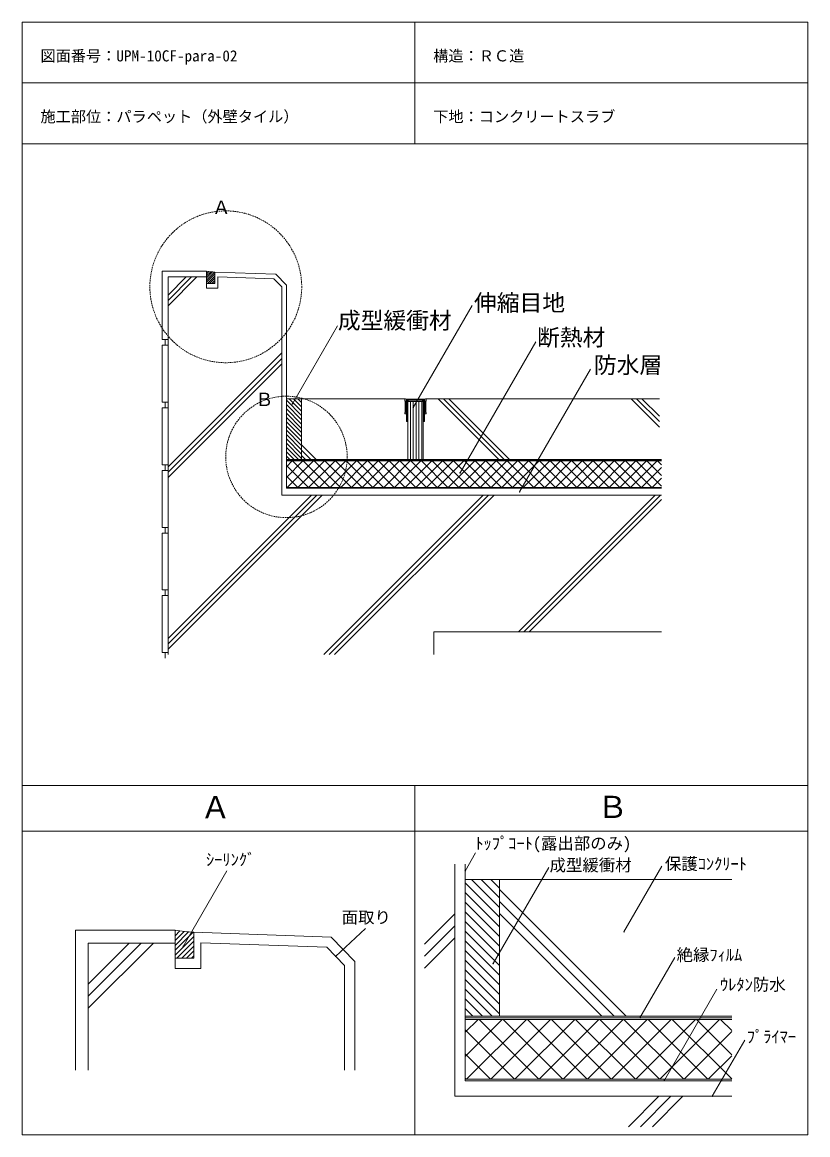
# Model space of a CAD drawing. Units: millimetres, scale not verified. Extents: x -517 to 518, y -673 to 792.
import ezdxf
from ezdxf.enums import TextEntityAlignment as Align

# ---------------------------------------------------------------- set-up
doc = ezdxf.new("R2010")
doc.units = ezdxf.units.MM
doc.header["$PDMODE"] = 32
doc.header["$PDSIZE"] = 0.8
doc.linetypes.add('DASHED2', pattern=[3, 2, -1])
doc.layers.add('0-0', color=7, linetype='Continuous', lineweight=13)
doc.styles.add('ＭＳ ゴシック', font='')
doc.styles.get('ＭＳ ゴシック').set_extended_font_data('MS Gothic')

msp = doc.modelspace()

# ---------------------------------------------------------------- linework, layer by layer
at = {"layer": '0-0'}
for p, q in [((-516.864, 792.357), (-516.864, -673.469)), ((-516.864, 792.357), (517.853, 792.357)), ((0.494, 792.357), (0.494, 632.357)), ((517.853, 792.357), (517.853, -673.469)), ((-516.864, 712.357), (517.853, 712.357)), ((-516.864, 632.357), (517.853, 632.357)), ((-324.842, 432.848), (-300.846, 456.843)), ((-324.842, 425.777), (-293.775, 456.843)), ((-324.842, 418.705), (-286.704, 456.843)), ((-324.842, 456.843), (-324.842, -40.701)), ((-259.021, 457), (-185.261, 454.424)), ((-185.261, 454.424), (-174.842, 443.634)), ((-174.842, 169.299), (-174.842, 443.634)), ((-1.792, 284.6), (75.895, 419.157)), ((-160.818, 289.664), (-101.461, 392.472)), ((59.995, 198.503), (159.658, 371.124)), ((-324.842, 206.573), (-174.842, 356.573)), ((-324.842, 199.502), (-174.842, 349.502)), ((-324.842, 192.431), (-174.842, 342.431)), ((138.351, 173.627), (231.689, 335.293)), ((-12.85, 296.299), (-168.842, 296.299)), ((15.15, 296.299), (322.641, 296.299)), ((30.805, 296.299), (110.805, 216.299)), ((37.876, 296.299), (117.876, 216.299)), ((44.947, 296.299), (124.947, 216.299)), ((285.363, 296.299), (322.641, 259.021)), ((292.434, 296.299), (322.641, 266.092)), ((299.505, 296.299), (322.641, 273.163)), ((-148.842, 235.529), (-129.612, 216.299)), ((-148.842, 228.458), (-136.683, 216.299)), ((-148.842, 221.386), (-143.754, 216.299)), ((-168.842, 216.299), (325.158, 216.299)), ((322.641, 214.299), (-168.842, 214.299)), ((-324.842, -19.701), (-135.842, 169.299)), ((-324.842, -26.772), (-128.771, 169.299)), ((-324.842, -33.843), (-121.7, 169.299)), ((-174.842, 169.299), (325.158, 169.299)), ((-119.568, -40.701), (90.432, 169.299)), ((-112.497, -40.701), (97.503, 169.299)), ((-105.426, -40.701), (104.574, 169.299)), ((136.706, -10.701), (316.706, 169.299)), ((143.777, -10.701), (323.777, 169.299)), ((150.848, -10.701), (325.158, 163.609)), ((25.158, -10.701), (325.158, -10.701)), ((25.158, -10.701), (25.158, -40.701)), ((-516.864, -213.469), (517.853, -213.469)), ((0.494, -213.469), (0.494, -673.469)), ((-516.864, -273.469), (517.853, -273.469)), ((66.656, -325.968), (80.384, -302.19)), ((53.156, -622.839), (53.156, -317.089)), ((176.658, -321.26), (103.589, -447.819)), ((275.78, -405.995), (325.773, -319.406)), ((-304.76, -425.33), (-247.342, -325.879)), ((417.637, -337.089), (66.656, -337.089)), ((111.656, -350.129), (278.616, -517.089)), ((111.656, -366.039), (262.706, -517.089)), ((13.156, -422.219), (53.156, -382.219)), ((111.656, -381.949), (246.796, -517.089)), ((-64.533, -401.581), (-104.127, -438.503)), ((-64.533, -401.581), (-104.127, -438.503)), ((13.156, -438.129), (53.156, -398.129)), ((-429.905, -474.912), (-375.916, -420.922)), ((-429.905, -490.821), (-360.006, -420.922)), ((-429.905, -506.731), (-344.096, -420.922)), ((-115.85, -426.364), (-281.808, -420.569)), ((13.156, -454.039), (53.156, -414.039)), ((-115.85, -426.364), (-92.405, -450.642)), ((-92.405, -588.343), (-92.405, -450.642)), ((296.874, -519.339), (342.667, -440.022)), ((328.98, -601.365), (398.182, -481.504)), ((66.656, -517.089), (417.637, -517.089)), ((392.139, -622.839), (434.937, -548.71)), ((53.156, -622.839), (417.637, -622.839)), ((281.653, -662.839), (321.653, -622.839)), ((297.563, -662.839), (337.563, -622.839)), ((313.473, -662.839), (353.473, -622.839)), ((-516.864, -673.469), (517.853, -673.469))]:
    msp.add_line(p, q, dxfattribs=at)
at = {"layer": '0-0', "color": 3}
for p, q in [((-274.021, 464.343), (-332.342, 464.343)), ((-332.342, 464.343), (-332.342, 374.343)), ((-274.021, 464.343), (-274.021, 456.843)), ((-324.842, 374.343), (-332.342, 374.343)), ((-324.842, 366.843), (-332.342, 366.843)), ((-332.342, 366.843), (-332.342, 291.843)), ((-328.592, 374.343), (-328.592, 366.843)), ((-324.842, 366.843), (-324.842, 291.843)), ((-324.842, 291.843), (-332.342, 291.843)), ((-324.842, 284.343), (-332.342, 284.343)), ((-332.342, 284.343), (-332.342, 209.343)), ((-328.592, 291.843), (-328.592, 284.343)), ((-324.842, 284.343), (-324.842, 209.343)), ((-324.842, 209.343), (-332.342, 209.343)), ((-328.592, 209.343), (-328.592, 201.843)), ((-324.842, 201.843), (-332.342, 201.843)), ((-332.342, 201.843), (-332.342, 126.843)), ((-324.842, 201.843), (-324.842, 126.843)), ((-324.842, 126.843), (-332.342, 126.843)), ((-324.842, 119.343), (-332.342, 119.343)), ((-332.342, 119.343), (-332.342, 44.343)), ((-328.592, 126.843), (-328.592, 119.343)), ((-324.842, 119.343), (-324.842, 44.343)), ((-324.842, 44.343), (-332.342, 44.343)), ((-328.592, 44.343), (-328.592, 36.843)), ((-324.842, 36.843), (-332.342, 36.843)), ((-332.342, 36.843), (-332.342, -38.157)), ((-324.842, 36.843), (-324.842, -38.157)), ((-324.842, -38.157), (-332.342, -38.157)), ((-328.592, -38.157), (-328.592, -45.657)), ((-315.558, -404.047), (-446.78, -404.047)), ((-446.78, -404.047), (-446.78, -588.343)), ((-315.558, -404.047), (-315.558, -420.922)), ((-315.558, -420.922), (-429.905, -420.922)), ((-429.905, -420.922), (-429.905, -588.343))]:
    msp.add_line(p, q, dxfattribs=at)
at = {"layer": '0-0', "color": 2}
for p, q in [((-274.021, 463.918), (-273.654, 464.285)), ((-274.021, 461.09), (-271.182, 463.929)), ((-274.021, 458.261), (-268.66, 463.622)), ((-274.021, 455.433), (-266.085, 463.368)), ((-274.021, 452.604), (-263.455, 463.17)), ((-274.021, 449.776), (-263.021, 460.776)), ((-272.968, 448), (-263.021, 457.947)), ((-270.14, 448), (-263.021, 455.119)), ((-267.311, 448), (-263.021, 452.291)), ((-264.483, 448), (-263.021, 449.462)), ((-315.558, -405.003), (-314.732, -404.177)), ((-315.558, -411.367), (-309.17, -404.979)), ((-315.558, -417.731), (-303.496, -405.669)), ((-315.558, -424.095), (-297.703, -406.24)), ((-315.558, -430.459), (-291.785, -406.686)), ((-315.558, -436.823), (-290.808, -412.073)), ((-313.19, -440.819), (-290.808, -418.437)), ((-306.826, -440.819), (-290.808, -424.801)), ((-300.462, -440.819), (-290.808, -431.165)), ((-294.098, -440.819), (-290.808, -437.529))]:
    msp.add_line(p, q, dxfattribs=at)
at = {"layer": '0-0', "color": 4}
for p, q in [((-263.021, 463.143), (-263.021, 448)), ((-263.021, 463.143), (-182.629, 460.336)), ((-182.629, 460.336), (-168.842, 446.058)), ((-263.021, 448), (-274.021, 448)), ((-168.842, 446.058), (-168.842, 178.299)), ((-168.842, 178.299), (325.158, 178.299)), ((66.656, -317.089), (66.656, -602.589)), ((-290.808, -406.746), (-109.927, -413.063)), ((-290.808, -406.746), (-290.808, -440.819)), ((-109.927, -413.063), (-78.905, -445.187)), ((-290.808, -440.819), (-315.558, -440.819)), ((-78.905, -445.187), (-78.905, -588.343)), ((66.656, -602.589), (417.637, -602.589))]:
    msp.add_line(p, q, dxfattribs=at)
at = {"layer": '0-0', "color": 5}
for p, q in [((-148.842, 296.299), (-168.842, 296.299)), ((-168.842, 294.268), (-148.842, 274.268)), ((-165.216, 296.299), (-148.842, 279.924)), ((-159.559, 296.299), (-148.842, 285.581)), ((-153.902, 296.299), (-148.842, 291.238)), ((-148.842, 296.299), (-148.842, 216.299)), ((-12.85, 296.299), (-11.85, 296.299)), ((-12.85, 293.299), (-12.85, 296.299)), ((-12.35, 293.299), (-12.85, 293.299)), ((-12.35, 278.299), (-12.35, 293.299)), ((-11.85, 296.299), (-11.35, 295.799)), ((-11.35, 295.799), (1.15, 295.799)), ((-11.35, 294.799), (-11.35, 292.799)), ((13.65, 294.799), (-11.35, 294.799)), ((-11.35, 294.799), (-11.35, 276.299)), ((13.65, 294.799), (-11.35, 294.799)), ((-9.85, 294.299), (12.15, 294.299)), ((-9.85, 293.299), (-9.85, 294.299)), ((-7.85, 293.299), (-9.85, 293.299)), ((-7.85, 292.799), (-7.85, 293.299)), ((1.15, 295.799), (13.65, 295.799)), ((10.15, 293.299), (10.15, 292.799)), ((12.15, 293.299), (10.15, 293.299)), ((12.15, 294.299), (12.15, 293.299)), ((13.65, 295.799), (14.15, 296.299)), ((13.65, 292.799), (13.65, 294.799)), ((13.65, 276.299), (13.65, 294.799)), ((14.15, 296.299), (15.15, 296.299)), ((14.65, 293.299), (14.65, 278.299)), ((15.15, 293.299), (14.65, 293.299)), ((15.15, 296.299), (15.15, 293.299)), ((-168.842, 288.611), (-148.842, 268.611)), ((-168.842, 282.954), (-148.842, 262.954)), ((-11.35, 292.799), (-10.85, 292.799)), ((-10.85, 292.799), (-10.85, 266.299)), ((-9.85, 292.799), (-7.85, 292.799)), ((-9.85, 281.299), (-9.85, 292.799)), ((-9.35, 281.299), (-9.85, 281.299)), ((-9.85, 280.299), (-9.35, 281.299)), ((-9.85, 267.299), (-9.85, 280.299)), ((-8.85, 292.799), (11.15, 292.799)), ((-8.85, 216.299), (-8.85, 292.799)), ((-5.636, 216.299), (-5.636, 292.799)), ((-1.886, 216.299), (-1.886, 292.799)), ((1.864, 216.299), (1.864, 292.799)), ((5.614, 216.299), (5.614, 292.799)), ((9.364, 216.299), (9.364, 292.799)), ((10.15, 292.799), (12.15, 292.799)), ((11.15, 292.799), (11.15, 216.299)), ((11.65, 281.299), (12.15, 280.299)), ((12.15, 281.299), (11.65, 281.299)), ((12.15, 292.799), (12.15, 281.299)), ((12.15, 280.299), (12.15, 267.299)), ((13.15, 292.799), (13.65, 292.799)), ((13.15, 266.299), (13.15, 292.799)), ((-168.842, 277.297), (-148.842, 257.297)), ((-168.842, 271.64), (-148.842, 251.64)), ((-168.842, 265.983), (-148.842, 245.983)), ((-12.85, 278.299), (-12.35, 278.299)), ((-12.85, 276.299), (-12.85, 278.299)), ((-11.35, 276.299), (-12.85, 276.299)), ((-10.85, 266.299), (-9.85, 266.299)), ((-9.35, 267.299), (-9.85, 267.299)), ((-9.85, 266.299), (-9.35, 267.299)), ((11.65, 267.299), (12.15, 266.299)), ((12.15, 267.299), (11.65, 267.299)), ((12.15, 266.299), (13.15, 266.299)), ((15.15, 276.299), (13.65, 276.299)), ((14.65, 278.299), (15.15, 278.299)), ((15.15, 278.299), (15.15, 276.299)), ((-168.842, 260.326), (-148.842, 240.326)), ((-168.842, 254.67), (-148.842, 234.67)), ((-168.842, 249.013), (-148.842, 229.013)), ((-168.842, 243.356), (-148.842, 223.356)), ((-168.842, 237.699), (-148.842, 217.699)), ((-168.842, 232.042), (-153.098, 216.299)), ((-168.842, 226.385), (-158.755, 216.299)), ((-168.842, 220.728), (-164.412, 216.299)), ((-168.842, 215.299), (325.158, 215.299)), ((111.656, -337.089), (66.656, -337.089)), ((74.814, -337.089), (111.656, -373.931)), ((87.542, -337.089), (111.656, -361.203)), ((100.27, -337.089), (111.656, -348.475)), ((111.656, -337.089), (111.656, -517.089)), ((66.656, -341.658), (111.656, -386.658)), ((66.656, -354.386), (111.656, -399.386)), ((66.656, -367.114), (111.656, -412.114)), ((66.656, -379.842), (111.656, -424.842)), ((66.656, -392.57), (111.656, -437.57)), ((66.656, -405.298), (111.656, -450.298)), ((66.656, -418.026), (111.656, -463.026)), ((66.656, -430.754), (111.656, -475.754)), ((66.656, -443.482), (111.656, -488.482)), ((66.656, -456.21), (111.656, -501.21)), ((66.656, -468.938), (111.656, -513.938)), ((66.656, -481.666), (102.079, -517.089)), ((66.656, -494.393), (89.351, -517.089)), ((66.656, -507.121), (76.623, -517.089)), ((66.656, -519.339), (417.637, -519.339))]:
    msp.add_line(p, q, dxfattribs=at)
at = {"layer": '0-0', "color": 6}
for p, q in [((-168.842, 214.299), (-168.842, 179.299)), ((-168.842, 192.63), (-147.173, 214.299)), ((-168.842, 206.772), (-161.315, 214.299)), ((-168.842, 214.299), (325.158, 214.299)), ((-168.842, 208.238), (-139.902, 179.299)), ((-168.031, 179.299), (-133.031, 214.299)), ((-160.76, 214.299), (-125.76, 179.299)), ((-153.888, 179.299), (-118.888, 214.299)), ((-146.618, 214.299), (-111.618, 179.299)), ((-139.746, 179.299), (-104.746, 214.299)), ((-132.476, 214.299), (-97.476, 179.299)), ((-125.604, 179.299), (-90.604, 214.299)), ((-118.334, 214.299), (-83.334, 179.299)), ((-111.462, 179.299), (-76.462, 214.299)), ((-104.192, 214.299), (-69.192, 179.299)), ((-97.32, 179.299), (-62.32, 214.299)), ((-90.05, 214.299), (-55.05, 179.299)), ((-83.178, 179.299), (-48.178, 214.299)), ((-75.908, 214.299), (-40.908, 179.299)), ((-69.036, 179.299), (-34.036, 214.299)), ((-61.765, 214.299), (-26.765, 179.299)), ((-54.894, 179.299), (-19.894, 214.299)), ((-47.623, 214.299), (-12.623, 179.299)), ((-40.751, 179.299), (-5.751, 214.299)), ((-33.481, 214.299), (1.519, 179.299)), ((-26.609, 179.299), (8.391, 214.299)), ((-19.339, 214.299), (15.661, 179.299)), ((-12.467, 179.299), (22.533, 214.299)), ((-5.197, 214.299), (29.803, 179.299)), ((1.675, 179.299), (36.675, 214.299)), ((8.945, 214.299), (43.945, 179.299)), ((15.817, 179.299), (50.817, 214.299)), ((23.087, 214.299), (58.087, 179.299)), ((29.959, 179.299), (64.959, 214.299)), ((37.23, 214.299), (72.23, 179.299)), ((44.101, 179.299), (79.101, 214.299)), ((51.372, 214.299), (86.372, 179.299)), ((58.244, 179.299), (93.244, 214.299)), ((65.514, 214.299), (100.514, 179.299)), ((72.386, 179.299), (107.386, 214.299)), ((79.656, 214.299), (114.656, 179.299)), ((86.528, 179.299), (121.528, 214.299)), ((93.798, 214.299), (128.798, 179.299)), ((100.67, 179.299), (135.67, 214.299)), ((107.94, 214.299), (142.94, 179.299)), ((114.812, 179.299), (149.812, 214.299)), ((122.082, 214.299), (157.082, 179.299)), ((128.954, 179.299), (163.954, 214.299)), ((136.224, 214.299), (171.224, 179.299)), ((143.096, 179.299), (178.096, 214.299)), ((150.367, 214.299), (185.367, 179.299)), ((157.238, 179.299), (192.238, 214.299)), ((164.509, 214.299), (199.509, 179.299)), ((171.381, 179.299), (206.381, 214.299)), ((178.651, 214.299), (213.651, 179.299)), ((185.523, 179.299), (220.523, 214.299)), ((192.793, 214.299), (227.793, 179.299)), ((199.665, 179.299), (234.665, 214.299)), ((206.935, 214.299), (241.935, 179.299)), ((213.807, 179.299), (248.807, 214.299)), ((221.077, 214.299), (256.077, 179.299)), ((227.949, 179.299), (262.949, 214.299)), ((235.219, 214.299), (270.219, 179.299)), ((242.091, 179.299), (277.091, 214.299)), ((249.362, 214.299), (284.362, 179.299)), ((256.233, 179.299), (291.233, 214.299)), ((263.504, 214.299), (298.504, 179.299)), ((270.376, 179.299), (305.376, 214.299)), ((277.646, 214.299), (312.646, 179.299)), ((284.518, 179.299), (319.518, 214.299)), ((291.788, 214.299), (325.158, 180.928)), ((298.66, 179.299), (325.158, 205.797)), ((305.93, 214.299), (325.158, 195.07)), ((320.072, 214.299), (325.158, 209.212)), ((-168.842, 194.096), (-154.045, 179.299)), ((312.802, 179.299), (325.158, 191.655)), ((-168.842, 179.953), (-168.187, 179.299)), ((-168.842, 179.299), (325.158, 179.299)), ((66.656, -521.589), (66.656, -600.339)), ((66.656, -570.344), (115.411, -521.589)), ((66.656, -538.524), (83.591, -521.589)), ((66.656, -521.589), (417.637, -521.589)), ((68.48, -600.339), (147.23, -521.589)), ((84.839, -521.589), (163.589, -600.339)), ((100.3, -600.339), (179.05, -521.589)), ((116.658, -521.589), (195.408, -600.339)), ((132.12, -600.339), (210.87, -521.589)), ((148.478, -521.589), (227.228, -600.339)), ((163.94, -600.339), (242.69, -521.589)), ((180.298, -521.589), (259.048, -600.339)), ((195.76, -600.339), (274.51, -521.589)), ((212.118, -521.589), (290.868, -600.339)), ((227.579, -600.339), (306.329, -521.589)), ((243.938, -521.589), (322.688, -600.339)), ((259.399, -600.339), (338.149, -521.589)), ((275.757, -521.589), (354.507, -600.339)), ((291.219, -600.339), (369.969, -521.589)), ((307.577, -521.589), (386.327, -600.339)), ((323.039, -600.339), (401.789, -521.589)), ((339.397, -521.589), (417.637, -599.828)), ((371.217, -521.589), (417.637, -568.009)), ((403.037, -521.589), (417.637, -536.189)), ((66.656, -535.226), (131.769, -600.339)), ((354.859, -600.339), (417.637, -537.561)), ((66.656, -567.046), (99.949, -600.339)), ((386.678, -600.339), (417.637, -569.38)), ((66.656, -598.865), (68.129, -600.339)), ((66.656, -600.339), (417.637, -600.339))]:
    msp.add_line(p, q, dxfattribs=at)
at = {"layer": '0-0', "color": 3}
msp.add_lwpolyline([(-274.021, 456.843), (-324.842, 456.843), (-324.842, 374.343)], dxfattribs=at)
at = {"layer": '0-0'}
for points in [[(-259.021, 457), (-259.021, 442), (-274.021, 442), (-274.021, 457)], [(-281.808, -420.569), (-281.808, -454.319), (-315.558, -454.319), (-315.558, -420.569)]]:
    msp.add_lwpolyline(points, dxfattribs=at)
at = {"layer": '0-0', "color": 1, "linetype": 'DASHED2'}
for centre, radius in [((-248.741, 443.78), 100), ((-168.842, 219.638), 80)]:
    msp.add_circle(centre, radius, dxfattribs=at)
at = {"layer": '0-0', "color": 2}
for centre, radius in [((-256.276, 576.033), 113.091), ((-275.633, -152.745), 254.454)]:
    msp.add_arc(centre, radius, 260.97272, 266.58099, dxfattribs=at)
at = {"layer": '0-0'}
for p in [(-160.818, 289.664), (-1.792, 284.6), (59.995, 198.503), (138.351, 173.627), (66.656, -325.968), (275.78, -405.995), (-304.76, -425.33), (-104.127, -438.503), (103.589, -447.819), (296.874, -519.339), (328.98, -601.365), (392.139, -622.839)]:
    msp.add_point(p, dxfattribs=at)

# ---------------------------------------------------------------- texts
at = {"layer": '0-0', "style": 'ＭＳ ゴシック'}
for s, height, p in [('図面番号：UPM-10CF-para-02', 14.66, (-492.864, 736.357)), ('構造：ＲＣ造', 14.66, (24.494, 736.357)), ('施工部位：パラペット（外壁タイル）', 14.66, (-492.864, 656.357)), ('下地：コンクリートスラブ', 14.66, (24.494, 656.357)), ('Ａ', 17.6, (-266.616, 534.519)), ('伸縮目地', 21.99, (78.227, 405.135)), ('成型緩衝材', 21.99, (-101.057, 381.838)), ('断熱材', 21.99, (161.285, 359.554)), ('防水層', 21.99, (236.159, 323.185)), ('Ｂ', 17.6, (-209.966, 281.368)), ('Ａ', 29.33, (-282.268, -265.32)), ('Ｂ', 29.33, (240.689, -264.973)), ('ﾄｯﾌﾟｺｰﾄ(露出部のみ)', 15.85, (80.028, -302.122)), ('ｼｰﾘﾝｸﾞ', 15.85, (-274.808, -323.623)), ('保護ｺﾝｸﾘｰﾄ', 15.85, (329.655, -329.157)), ('成型緩衝材', 15.85, (177.745, -330.923)), ('面取り', 15.85, (-96.08, -399.613)), ('絶縁ﾌｨﾙﾑ', 15.85, (345.106, -449.073)), ('ｳﾚﾀﾝ防水', 15.85, (402.295, -488.225)), ('ﾌﾟﾗｲﾏｰ', 15.85, (437.556, -556.963))]:
    msp.add_text(s, height=height, dxfattribs=at).set_placement(p, align=Align.BOTTOM_LEFT)

doc.saveas('drawing.dxf')
